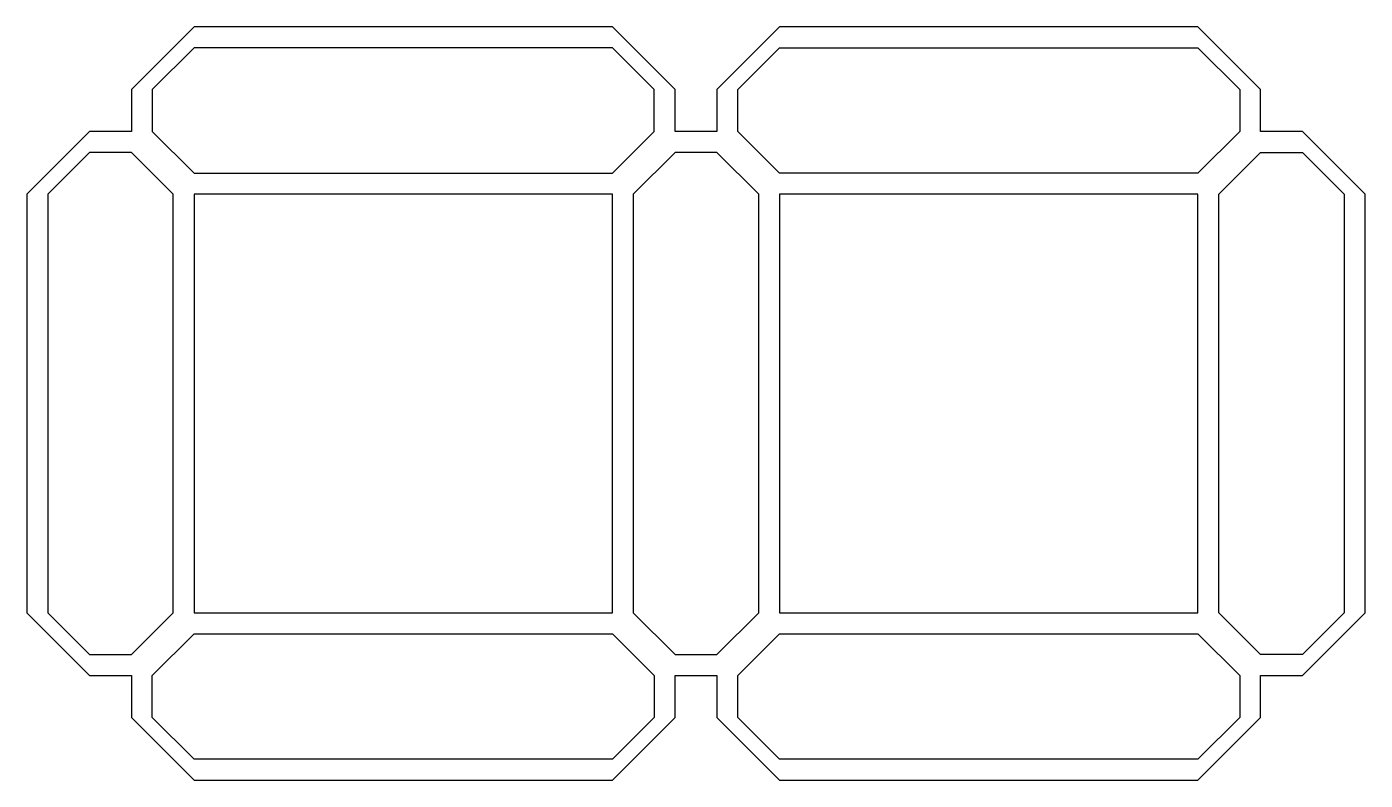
# Model space of a CAD drawing. Extents: x -241 to -113, y 73 to 145.
import ezdxf

# ---------------------------------------------------------------- set-up
doc = ezdxf.new("R2010")
doc.units = 0
doc.header["$MEASUREMENT"] = 0
doc.layers.add('Sketch5', color=7, linetype='Continuous')

msp = doc.modelspace()

# ---------------------------------------------------------------- linework, layer by layer
at = {"layer": 'Sketch5'}
for p, q in [((-225, 145, 14.99), (-231, 139, 14.99)), ((-185.03, 145, 14.99), (-225, 145, 14.99)), ((-185, 145, 14.99), (-185.03, 145, 14.99)), ((-179, 139, 14.99), (-185, 145, 14.99)), ((-169, 145, 14.99), (-175, 139, 14.99)), ((-129.03, 145, 14.99), (-169, 145, 14.99)), ((-129, 145, 14.99), (-129.03, 145, 14.99)), ((-123, 139, 14.99), (-129, 145, 14.99)), ((-225, 143, 14.99), (-229, 139, 14.99)), ((-224.97, 143, 14.99), (-225, 143, 14.99)), ((-185, 143, 14.99), (-224.97, 143, 14.99)), ((-181, 139, 14.99), (-185, 143, 14.99)), ((-173, 139, 14.99), (-169, 143, 14.99)), ((-169, 143, 14.99), (-168.97, 143, 14.99)), ((-168.97, 143, 14.99), (-129, 143, 14.99)), ((-129, 143, 14.99), (-125, 139, 14.99)), ((-231, 139, 14.99), (-231, 135, 14.99)), ((-229, 139, 14.99), (-229, 135, 14.99)), ((-181, 135, 14.99), (-181, 139, 14.99)), ((-179, 135, 14.99), (-179, 139, 14.99)), ((-175, 139, 14.99), (-175, 135, 14.99)), ((-173, 135, 14.99), (-173, 139, 14.99)), ((-125, 139, 14.99), (-125, 135, 14.99)), ((-123, 135, 14.99), (-123, 139, 14.99)), ((-235, 135, 14.99), (-241, 129, 14.99)), ((-231, 135, 14.99), (-235, 135, 14.99)), ((-229, 135, 14.99), (-225, 131, 14.99)), ((-185, 131, 14.99), (-181, 135, 14.99)), ((-175, 135, 14.99), (-179, 135, 14.99)), ((-169, 131, 14.99), (-173, 135, 14.99)), ((-125, 135, 14.99), (-129, 131, 14.99)), ((-119, 135, 14.99), (-123, 135, 14.99)), ((-113, 129, 14.99), (-119, 135, 14.99)), ((-235, 133, 14.99), (-239, 129, 14.99)), ((-231, 133, 14.99), (-235, 133, 14.99)), ((-227, 129, 14.99), (-231, 133, 14.99)), ((-179, 133, 14.99), (-183, 129, 14.99)), ((-175, 133, 14.99), (-179, 133, 14.99)), ((-171, 129, 14.99), (-175, 133, 14.99)), ((-127, 129, 14.99), (-123, 133, 14.99)), ((-123, 133, 14.99), (-119, 133, 14.99)), ((-119, 133, 14.99), (-115, 129, 14.99)), ((-225, 131, 14.99), (-185.04, 131, 14.99)), ((-185.04, 131, 14.99), (-185, 131, 14.99)), ((-129.04, 131, 14.99), (-169, 131, 14.99)), ((-129, 131, 14.99), (-129.04, 131, 14.99)), ((-241, 129, 14.99), (-241, 128.97, 14.99)), ((-241, 128.97, 14.99), (-241, 89, 14.99)), ((-239, 129, 14.99), (-239, 89.03, 14.99)), ((-227, 128.96, 14.99), (-227, 129, 14.99)), ((-227, 89, 14.99), (-227, 128.96, 14.99)), ((-225, 129, 14.99), (-225, 89.03, 14.99)), ((-224.97, 129, 14.99), (-225, 129, 14.99)), ((-185, 129, 14.99), (-224.97, 129, 14.99)), ((-185, 128.97, 14.99), (-185, 129, 14.99)), ((-185, 89, 14.99), (-185, 128.97, 14.99)), ((-183, 129, 14.99), (-183, 89.04, 14.99)), ((-171, 128.96, 14.99), (-171, 129, 14.99)), ((-171, 89, 14.99), (-171, 128.96, 14.99)), ((-169, 129, 14.99), (-169, 89.03, 14.99)), ((-168.97, 129, 14.99), (-169, 129, 14.99)), ((-129, 129, 14.99), (-168.97, 129, 14.99)), ((-129, 128.97, 14.99), (-129, 129, 14.99)), ((-129, 89, 14.99), (-129, 128.97, 14.99)), ((-127, 89.04, 14.99), (-127, 129, 14.99)), ((-115, 129, 14.99), (-115, 128.98, 14.99)), ((-115, 128.98, 14.99), (-115, 128.97, 14.99)), ((-115, 128.97, 14.99), (-115, 89.02, 14.99)), ((-113, 128.99, 14.99), (-113, 129, 14.99)), ((-113, 128.98, 14.99), (-113, 128.99, 14.99)), ((-113, 89.03, 14.99), (-113, 128.98, 14.99)), ((-241, 89, 14.99), (-235, 83, 14.99)), ((-239, 89.03, 14.99), (-239, 89, 14.99)), ((-239, 89, 14.99), (-235, 85, 14.99)), ((-231, 85, 14.99), (-227, 89, 14.99)), ((-225, 89.03, 14.99), (-225, 89, 14.99)), ((-225, 89, 14.99), (-185.03, 89, 14.99)), ((-185.03, 89, 14.99), (-185, 89, 14.99)), ((-183, 89.04, 14.99), (-183, 89, 14.99)), ((-183, 89, 14.99), (-179, 85, 14.99)), ((-175, 85, 14.99), (-171, 89, 14.99)), ((-169, 89.03, 14.99), (-169, 89, 14.99)), ((-169, 89, 14.99), (-129.03, 89, 14.99)), ((-129.03, 89, 14.99), (-129, 89, 14.99)), ((-127, 89, 14.99), (-127, 89.04, 14.99)), ((-123, 85, 14.99), (-127, 89, 14.99)), ((-115, 89.01, 14.99), (-119, 85, 14.99)), ((-119, 83, 14.99), (-113, 89, 14.99)), ((-115, 89.02, 14.99), (-115, 89.01, 14.99)), ((-113, 89.02, 14.99), (-113, 89.03, 14.99)), ((-113, 89, 14.99), (-113, 89.02, 14.99)), ((-229, 83, 14.99), (-225, 87, 14.99)), ((-225, 87, 14.99), (-224.96, 87, 14.99)), ((-224.96, 87, 14.99), (-185, 87, 14.99)), ((-185, 87, 14.99), (-181, 83, 14.99)), ((-173, 83, 14.99), (-169, 87, 14.99)), ((-169, 87, 14.99), (-168.96, 87, 14.99)), ((-168.96, 87, 14.99), (-129, 87, 14.99)), ((-129, 87, 14.99), (-125, 83, 14.99)), ((-235, 85, 14.99), (-231, 85, 14.99)), ((-179, 85, 14.99), (-175, 85, 14.99)), ((-119, 85, 14.99), (-123, 85, 14.99)), ((-235, 83, 14.99), (-231, 83, 14.99)), ((-231, 83, 14.99), (-231, 79, 14.99)), ((-229, 79, 14.99), (-229, 83, 14.99)), ((-181, 83, 14.99), (-181, 79, 14.99)), ((-179, 79, 14.99), (-179, 83, 14.99)), ((-179, 83, 14.99), (-175, 83, 14.99)), ((-175, 83, 14.99), (-175, 79, 14.99)), ((-173, 79, 14.99), (-173, 83, 14.99)), ((-125, 83, 14.99), (-125, 79, 14.99)), ((-123, 83, 14.99), (-119, 83, 14.99)), ((-123, 79, 14.99), (-123, 83, 14.99)), ((-231, 79, 14.99), (-225, 73, 14.99)), ((-225, 75, 14.99), (-229, 79, 14.99)), ((-185, 73, 14.99), (-179, 79, 14.99)), ((-181, 79, 14.99), (-185, 75, 14.99)), ((-175, 79, 14.99), (-169, 73, 14.99)), ((-169, 75, 14.99), (-173, 79, 14.99)), ((-125, 79, 14.99), (-129, 75, 14.99)), ((-129, 73, 14.99), (-123, 79, 14.99)), ((-185.03, 75, 14.99), (-225, 75, 14.99)), ((-185, 75, 14.99), (-185.03, 75, 14.99)), ((-129.03, 75, 14.99), (-169, 75, 14.99)), ((-129, 75, 14.99), (-129.03, 75, 14.99)), ((-225, 73, 14.99), (-224.97, 73, 14.99)), ((-224.97, 73, 14.99), (-185, 73, 14.99)), ((-169, 73, 14.99), (-168.97, 73, 14.99)), ((-168.97, 73, 14.99), (-129, 73, 14.99))]:
    msp.add_line(p, q, dxfattribs=at)

doc.saveas('drawing.dxf')
